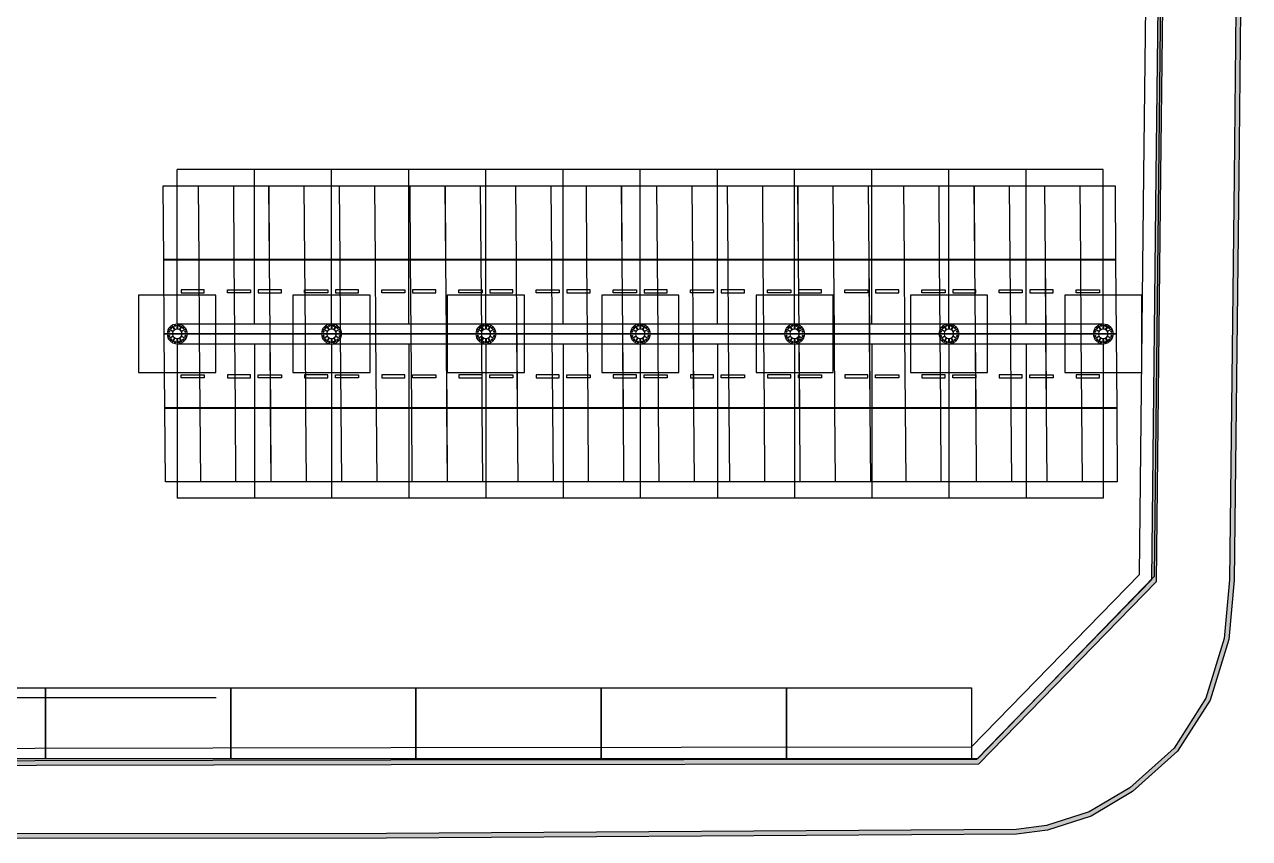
# Model space of a CAD drawing. Header units: millimetres. Extents: x 10297564 to 11610295, y -9287743 to -8409454.
# Drawn here: x 10434968 to 10474652, y -9255740 to -9229364 of the extents above; entities that cross this region are included whole.
import ezdxf

# ---------------------------------------------------------------- set-up
doc = ezdxf.new("R2010")
doc.units = ezdxf.units.MM
doc.header["$LTSCALE"] = 100
doc.layers.add('Anchor Bolt', color=2, linetype='Continuous', lineweight=0)
doc.layers.add('BasePlate', color=2, linetype='Continuous', lineweight=0)
for name, color, linetype in [('CON', 2, 'Continuous'), ('E-BACK', 8, 'Continuous'), ('L형측구', 105, 'Continuous'), ('module', 5, 'Continuous'), ('PLATE', 6, 'Continuous'), ('지적', 6, 'Continuous'), ('현황선', 4, 'Continuous')]:
    doc.layers.add(name, color=color, linetype=linetype)

# ---------------------------------------------------------------- blocks, each defined once
blk = doc.blocks.new('일반주차')
at = {"color": 8, "linetype": 'ByBlock', "ltscale": 1.8}
for p, q in [((10522570, -9706491), (10520070, -9706491)), ((10520070, -9711491), (10520070, -9706491)), ((10522570, -9711491), (10522570, -9706491)), ((10520945, -9710391), (10520195, -9710391)), ((10520195, -9710391), (10520195, -9710491)), ((10520195, -9710491), (10520945, -9710491)), ((10520945, -9710491), (10520945, -9710391)), ((10521695, -9710391), (10522445, -9710391)), ((10521695, -9710491), (10521695, -9710391)), ((10522445, -9710491), (10521695, -9710491)), ((10522445, -9710391), (10522445, -9710491)), ((10520070, -9711491), (10522570, -9711491))]:
    blk.add_line(p, q, dxfattribs=at)
blk = doc.blocks.new('ANCHOR_BOLT-PLAN-M24')
at = {"layer": 'E-BACK'}
for p, q in [((-26, 0), (26, 0)), ((-20, -4), (-18, 3)), ((0, 21), (-18, 10)), ((-18, 10), (-18, -10)), ((-13, 16), (-15, 12)), ((-13, 16), (-6, 17)), ((0, 26), (0, -26)), ((18, 10), (0, 21)), ((7, 20), (3, 19)), ((7, 20), (12, 14)), ((18, -10), (18, 10)), ((20, 4), (18, 7)), ((20, 4), (18, -3)), ((-20, -4), (-18, -7)), ((-18, -10), (0, -21)), ((-7, -20), (-12, -14)), ((-7, -20), (-3, -19)), ((0, -21), (18, -10)), ((13, -16), (6, -17)), ((13, -16), (15, -12))]:
    blk.add_line(p, q, dxfattribs=at)
for radius in [22, 12]:
    blk.add_circle((0, 0), radius, dxfattribs=at)
blk = doc.blocks.new('기초')
at = {"layer": 'BasePlate'}
for radius in [325, 159, 151]:
    blk.add_circle((10406084, -9713701), radius, dxfattribs=at)
at = {"layer": 'CON'}
blk.add_lwpolyline([(10404834, -9714951), (10407334, -9714951), (10407334, -9712451), (10404834, -9712451)], close=True, dxfattribs=at)
at = {"layer": 'PLATE'}
for points in [[(10406010, -9713560), (10405999, -9713566), (10405931, -9713447), (10405941, -9713441), (10406010, -9713560)], [(10406090, -9713542), (10406078, -9713542), (10406078, -9713405), (10406090, -9713405), (10406090, -9713542)], [(10406169, -9713566), (10406158, -9713560), (10406227, -9713441), (10406237, -9713447), (10406169, -9713566)], [(10405925, -9713695), (10405925, -9713707), (10405788, -9713707), (10405788, -9713695), (10405925, -9713695)], [(10405949, -9713616), (10405943, -9713627), (10405824, -9713558), (10405830, -9713548), (10405949, -9713616)], [(10405943, -9713775), (10405949, -9713786), (10405830, -9713854), (10405824, -9713844), (10405943, -9713775)], [(10405999, -9713836), (10406010, -9713842), (10405941, -9713961), (10405931, -9713955), (10405999, -9713836)], [(10406078, -9713860), (10406090, -9713860), (10406090, -9713997), (10406078, -9713997), (10406078, -9713860)], [(10406158, -9713842), (10406169, -9713836), (10406237, -9713955), (10406227, -9713961), (10406158, -9713842)], [(10406225, -9713627), (10406219, -9713616), (10406338, -9713548), (10406344, -9713558), (10406225, -9713627)], [(10406219, -9713786), (10406225, -9713775), (10406344, -9713844), (10406338, -9713854), (10406219, -9713786)], [(10406243, -9713707), (10406243, -9713695), (10406381, -9713695), (10406381, -9713707), (10406243, -9713707)]]:
    blk.add_lwpolyline(points, dxfattribs=at)
at = {"layer": 'Anchor Bolt'}
for p in [(10405886, -9713503), (10406012, -9713431), (10406157, -9713431), (10406282, -9713503), (10405814, -9713629), (10405814, -9713773), (10405886, -9713899), (10406282, -9713899), (10406355, -9713629), (10406355, -9713773), (10406012, -9713971), (10406157, -9713971)]:
    blk.add_blockref('ANCHOR_BOLT-PLAN-M24', p, dxfattribs=at)

msp = doc.modelspace()

# ---------------------------------------------------------------- hatches: boundary and pattern name
at = {"layer": '현황선'}
h = msp.add_hatch(color=8, dxfattribs=at)
h.dxf.hatch_style = 1
h.paths.add_polyline_path([(10413799.4, -9255420), (10412186.9, -9253411.6), (10412229.1, -9253256.6), (10446840.9, -9253189.9), (10465819.3, -9253168.9), (10471486.6, -9247347.9), (10471626.7, -9234220.8), (10471822.1, -9217898.1), (10472032.7, -9201729.5), (10463819.2, -9193912.9), (10444105.3, -9193906.1), (10440480.6, -9193831.8), (10440500.2, -9193707.8), (10442266.9, -9191693.7), (10442739.4, -9191389.7), (10443037.1, -9191370.1), (10464161.2, -9191416.2), (10465828.2, -9191525.1), (10467373.7, -9191952.2), (10468949.5, -9192653.2), (10470482, -9193729.2), (10472214.8, -9195472.5), (10473531.9, -9197609.9), (10474220.9, -9199194.3), (10474652.3, -9201693.7), (10474471.4, -9218084), (10474310.3, -9234300.5), (10474157, -9247364.1), (10473981.7, -9249287.7), (10473376.8, -9251254.1), (10472323, -9252910.8), (10470862, -9254221.4), (10469518.6, -9255013), (10468105.7, -9255471.1), (10467100.4, -9255595.2), (10446690.9, -9255724.6), (10414529.4, -9255740.4), (10414037.8, -9255563.7)])
h.paths.add_polyline_path([(10413899.7, -9255305.3), (10412375.1, -9253406.3), (10446841.1, -9253339.9), (10465882.7, -9253318.8), (10471635.9, -9247409.5), (10471776.7, -9234222.5), (10471972, -9217900), (10472183.6, -9201665.9), (10463879.2, -9193762.9), (10444106.9, -9193756.1), (10440718.3, -9193686.7), (10442365.8, -9191808.4), (10442788, -9191536.8), (10443041.8, -9191520.1), (10464156.2, -9191566.2), (10465803.1, -9191673.8), (10467322.9, -9192093.8), (10468875.2, -9192784.3), (10470385, -9193844.3), (10472096.2, -9195565.9), (10473398.6, -9197679.5), (10474076.1, -9199237.6), (10474502.2, -9201705.8), (10474321.4, -9218082.4), (10474160.3, -9234298.9), (10474007, -9247356.4), (10473833.7, -9249258.6), (10473239.4, -9251190.7), (10472207.5, -9252812.9), (10470773, -9254099.8), (10469456.6, -9254875.4), (10468073.1, -9255324), (10467090.7, -9255445.2), (10446690.4, -9255574.6), (10414555.5, -9255590.4), (10414102.5, -9255427.6)], flags=16)

# ---------------------------------------------------------------- linework, layer by layer
at = {"color": 8, "linetype": 'Continuous', "ltscale": 2}
for points in [[(10429650.3, -9250862.5), (10435650.3, -9250862.5), (10435650.3, -9253162.5), (10429650.3, -9253162.5)], [(10435650.3, -9250862.5), (10441650.3, -9250862.5), (10441650.3, -9253162.5), (10435650.3, -9253162.5)], [(10441650.3, -9250862.5), (10447650.3, -9250862.5), (10447650.3, -9253162.5), (10441650.3, -9253162.5)], [(10447650.3, -9250862.5), (10453650.3, -9250862.5), (10453650.3, -9253162.5), (10447650.3, -9253162.5)], [(10453650.3, -9250862.5), (10459650.3, -9250862.5), (10459650.3, -9253162.5), (10453650.3, -9253162.5)], [(10459650.3, -9250862.5), (10465650.3, -9250862.5), (10465650.3, -9253162.5), (10459650.3, -9253162.5)]]:
    msp.add_lwpolyline(points, close=True, dxfattribs=at)
at = {"layer": 'E-BACK', "linetype": 'Continuous'}
msp.add_line((10417491.3, -9251166.2), (10441179.2, -9251167), dxfattribs=at)
at = {"layer": 'L형측구', "color": 3}
msp.add_lwpolyline([(10474471.4, -9218084), (10474310.3, -9234300.5), (10474157, -9247364.1), (10473981.7, -9249287.7), (10473376.8, -9251254.1), (10472323, -9252910.8), (10470862, -9254221.4), (10469518.6, -9255013), (10468105.7, -9255471.1), (10467100.4, -9255595.2), (10446690.9, -9255724.6), (10414529.4, -9255740.4), (10414037.8, -9255563.7), (10413799.4, -9255420), (10412186.9, -9253411.6), (10412229.1, -9253256.6), (10446840.9, -9253189.9), (10465819.3, -9253168.9), (10471486.6, -9247347.9), (10471626.7, -9234220.8), (10471822.1, -9217898.1)], dxfattribs=at)
at = {"layer": 'module', "linetype": 'Continuous', "ltscale": 2}
for points in [[(10439461.1, -9234591.7), (10440593.6, -9234591.7), (10440611.6, -9236982.5), (10439479.1, -9236982.5), (10439461.1, -9234591.7)], [(10440603.6, -9234591.7), (10441736.1, -9234591.7), (10441754.1, -9236982.5), (10440621.6, -9236982.5), (10440603.6, -9234591.7)], [(10441746.1, -9234591.7), (10442878.6, -9234591.7), (10442896.5, -9236982.5), (10441764.1, -9236982.5), (10441746.1, -9234591.7)], [(10442888.6, -9234591.7), (10444021.1, -9234591.7), (10444039, -9236982.5), (10442906.5, -9236982.5), (10442888.6, -9234591.7)], [(10444031.1, -9234591.7), (10445163.6, -9234591.7), (10445181.5, -9236982.5), (10444049, -9236982.5), (10444031.1, -9234591.7)], [(10445173.6, -9234591.7), (10446306, -9234591.7), (10446324, -9236982.5), (10445191.5, -9236982.5), (10445173.6, -9234591.7)], [(10446316, -9234591.7), (10447448.5, -9234591.7), (10447466.5, -9236982.5), (10446334, -9236982.5), (10446316, -9234591.7)], [(10447458.5, -9234591.7), (10448591, -9234591.7), (10448609, -9236982.5), (10447476.5, -9236982.5), (10447458.5, -9234591.7)], [(10448601, -9234591.7), (10449733.5, -9234591.7), (10449751.4, -9236982.5), (10448618.9, -9236982.5), (10448601, -9234591.7)], [(10449743.5, -9234591.7), (10450876, -9234591.7), (10450893.9, -9236982.5), (10449761.4, -9236982.5), (10449743.5, -9234591.7)], [(10450886, -9234591.7), (10452018.5, -9234591.7), (10452036.4, -9236982.5), (10450903.9, -9236982.5), (10450886, -9234591.7)], [(10452028.4, -9234591.7), (10453160.9, -9234591.7), (10453178.9, -9236982.5), (10452046.4, -9236982.5), (10452028.4, -9234591.7)], [(10453170.9, -9234591.7), (10454303.4, -9234591.7), (10454321.4, -9236982.5), (10453188.9, -9236982.5), (10453170.9, -9234591.7)], [(10454313.4, -9234591.7), (10455445.9, -9234591.7), (10455463.8, -9236982.5), (10454331.4, -9236982.5), (10454313.4, -9234591.7)], [(10455455.9, -9234591.7), (10456588.4, -9234591.7), (10456606.3, -9236982.5), (10455473.8, -9236982.5), (10455455.9, -9234591.7)], [(10456598.4, -9234591.7), (10457730.9, -9234591.7), (10457748.8, -9236982.5), (10456616.3, -9236982.5), (10456598.4, -9234591.7)], [(10457740.9, -9234591.7), (10458873.3, -9234591.7), (10458891.3, -9236982.5), (10457758.8, -9236982.5), (10457740.9, -9234591.7)], [(10458883.3, -9234591.7), (10460015.8, -9234591.7), (10460033.8, -9236982.5), (10458901.3, -9236982.5), (10458883.3, -9234591.7)], [(10460025.8, -9234591.7), (10461158.3, -9234591.7), (10461176.3, -9236982.5), (10460043.8, -9236982.5), (10460025.8, -9234591.7)], [(10461168.3, -9234591.7), (10462300.8, -9234591.7), (10462318.7, -9236982.5), (10461186.2, -9236982.5), (10461168.3, -9234591.7)], [(10462310.8, -9234591.7), (10463443.3, -9234591.7), (10463461.2, -9236982.5), (10462328.7, -9236982.5), (10462310.8, -9234591.7)], [(10463453.3, -9234591.7), (10464585.8, -9234591.7), (10464603.7, -9236982.5), (10463471.2, -9236982.5), (10463453.3, -9234591.7)], [(10464595.7, -9234591.7), (10465728.2, -9234591.7), (10465746.2, -9236982.5), (10464613.7, -9236982.5), (10464595.7, -9234591.7)], [(10465738.2, -9234591.7), (10466870.7, -9234591.7), (10466888.7, -9236982.5), (10465756.2, -9236982.5), (10465738.2, -9234591.7)], [(10466880.7, -9234591.7), (10468013.2, -9234591.7), (10468031.1, -9236982.5), (10466898.7, -9236982.5), (10466880.7, -9234591.7)], [(10468023.2, -9234591.7), (10469155.7, -9234591.7), (10469173.6, -9236982.5), (10468041.1, -9236982.5), (10468023.2, -9234591.7)], [(10469165.7, -9234591.7), (10470298.2, -9234591.7), (10470316.1, -9236982.5), (10469183.6, -9236982.5), (10469165.7, -9234591.7)], [(10439479.2, -9236992.2), (10440611.7, -9236992.2), (10440629.6, -9239383), (10439497.1, -9239383), (10439479.2, -9236992.2)], [(10440621.6, -9236992.2), (10441754.1, -9236992.2), (10441772.1, -9239383), (10440639.6, -9239383), (10440621.6, -9236992.2)], [(10441764.1, -9236992.2), (10442896.6, -9236992.2), (10442914.6, -9239383), (10441782.1, -9239383), (10441764.1, -9236992.2)], [(10442906.6, -9236992.2), (10444039.1, -9236992.2), (10444057, -9239383), (10442924.6, -9239383), (10442906.6, -9236992.2)], [(10444049.1, -9236992.2), (10445181.6, -9236992.2), (10445199.5, -9239383), (10444067, -9239383), (10444049.1, -9236992.2)], [(10445191.6, -9236992.2), (10446324.1, -9236992.2), (10446342, -9239383), (10445209.5, -9239383), (10445191.6, -9236992.2)], [(10446334.1, -9236992.2), (10447466.5, -9236992.2), (10447484.5, -9239383), (10446352, -9239383), (10446334.1, -9236992.2)], [(10447476.5, -9236992.2), (10448609, -9236992.2), (10448627, -9239383), (10447494.5, -9239383), (10447476.5, -9236992.2)], [(10448619, -9236992.2), (10449751.5, -9236992.2), (10449769.5, -9239383), (10448637, -9239383), (10448619, -9236992.2)], [(10449761.5, -9236992.2), (10450894, -9236992.2), (10450911.9, -9239383), (10449779.5, -9239383), (10449761.5, -9236992.2)], [(10450904, -9236992.2), (10452036.5, -9236992.2), (10452054.4, -9239383), (10450921.9, -9239383), (10450904, -9236992.2)], [(10452046.5, -9236992.2), (10453179, -9236992.2), (10453196.9, -9239383), (10452064.4, -9239383), (10452046.5, -9236992.2)], [(10453188.9, -9236992.2), (10454321.4, -9236992.2), (10454339.4, -9239383), (10453206.9, -9239383), (10453188.9, -9236992.2)], [(10454331.4, -9236992.2), (10455463.9, -9236992.2), (10455481.9, -9239383), (10454349.4, -9239383), (10454331.4, -9236992.2)], [(10455473.9, -9236992.2), (10456606.4, -9236992.2), (10456624.3, -9239383), (10455491.9, -9239383), (10455473.9, -9236992.2)], [(10456616.4, -9236992.2), (10457748.9, -9236992.2), (10457766.8, -9239383), (10456634.3, -9239383), (10456616.4, -9236992.2)], [(10457758.9, -9236992.2), (10458891.4, -9236992.2), (10458909.3, -9239383), (10457776.8, -9239383), (10457758.9, -9236992.2)], [(10458901.4, -9236992.2), (10460033.8, -9236992.2), (10460051.8, -9239383), (10458919.3, -9239383), (10458901.4, -9236992.2)], [(10460043.8, -9236992.2), (10461176.3, -9236992.2), (10461194.3, -9239383), (10460061.8, -9239383), (10460043.8, -9236992.2)], [(10461186.3, -9236992.2), (10462318.8, -9236992.2), (10462336.8, -9239383), (10461204.3, -9239383), (10461186.3, -9236992.2)], [(10462328.8, -9236992.2), (10463461.3, -9236992.2), (10463479.2, -9239383), (10462346.8, -9239383), (10462328.8, -9236992.2)], [(10463471.3, -9236992.2), (10464603.8, -9236992.2), (10464621.7, -9239383), (10463489.2, -9239383), (10463471.3, -9236992.2)], [(10464613.8, -9236992.2), (10465746.3, -9236992.2), (10465764.2, -9239383), (10464631.7, -9239383), (10464613.8, -9236992.2)], [(10465756.2, -9236992.2), (10466888.7, -9236992.2), (10466906.7, -9239383), (10465774.2, -9239383), (10465756.2, -9236992.2)], [(10466898.7, -9236992.2), (10468031.2, -9236992.2), (10468049.2, -9239383), (10466916.7, -9239383), (10466898.7, -9236992.2)], [(10468041.2, -9236992.2), (10469173.7, -9236992.2), (10469191.6, -9239383), (10468059.2, -9239383), (10468041.2, -9236992.2)], [(10469183.7, -9236992.2), (10470316.2, -9236992.2), (10470334.1, -9239383), (10469201.6, -9239383), (10469183.7, -9236992.2)], [(10439497.2, -9239392.7), (10440629.7, -9239392.7), (10440647.6, -9241783.5), (10439515.1, -9241783.5), (10439497.2, -9239392.7)], [(10440639.7, -9239392.7), (10441772.2, -9239392.7), (10441790.1, -9241783.5), (10440657.6, -9241783.5), (10440639.7, -9239392.7)], [(10441782.1, -9239392.7), (10442914.6, -9239392.7), (10442932.6, -9241783.5), (10441800.1, -9241783.5), (10441782.1, -9239392.7)], [(10442924.6, -9239392.7), (10444057.1, -9239392.7), (10444075.1, -9241783.5), (10442942.6, -9241783.5), (10442924.6, -9239392.7)], [(10444067.1, -9239392.7), (10445199.6, -9239392.7), (10445217.5, -9241783.5), (10444085.1, -9241783.5), (10444067.1, -9239392.7)], [(10445209.6, -9239392.7), (10446342.1, -9239392.7), (10446360, -9241783.5), (10445227.5, -9241783.5), (10445209.6, -9239392.7)], [(10446352.1, -9239392.7), (10447484.6, -9239392.7), (10447502.5, -9241783.5), (10446370, -9241783.5), (10446352.1, -9239392.7)], [(10447494.6, -9239392.7), (10448627, -9239392.7), (10448645, -9241783.5), (10447512.5, -9241783.5), (10447494.6, -9239392.7)], [(10448637, -9239392.7), (10449769.5, -9239392.7), (10449787.5, -9241783.5), (10448655, -9241783.5), (10448637, -9239392.7)], [(10449779.5, -9239392.7), (10450912, -9239392.7), (10450930, -9241783.5), (10449797.5, -9241783.5), (10449779.5, -9239392.7)], [(10450922, -9239392.7), (10452054.5, -9239392.7), (10452072.4, -9241783.5), (10450940, -9241783.5), (10450922, -9239392.7)], [(10452064.5, -9239392.7), (10453197, -9239392.7), (10453214.9, -9241783.5), (10452082.4, -9241783.5), (10452064.5, -9239392.7)], [(10453207, -9239392.7), (10454339.5, -9239392.7), (10454357.4, -9241783.5), (10453224.9, -9241783.5), (10453207, -9239392.7)], [(10454349.5, -9239392.7), (10455481.9, -9239392.7), (10455499.9, -9241783.5), (10454367.4, -9241783.5), (10454349.5, -9239392.7)], [(10455491.9, -9239392.7), (10456624.4, -9239392.7), (10456642.4, -9241783.5), (10455509.9, -9241783.5), (10455491.9, -9239392.7)], [(10456634.4, -9239392.7), (10457766.9, -9239392.7), (10457784.8, -9241783.5), (10456652.4, -9241783.5), (10456634.4, -9239392.7)], [(10457776.9, -9239392.7), (10458909.4, -9239392.7), (10458927.3, -9241783.5), (10457794.8, -9241783.5), (10457776.9, -9239392.7)], [(10458919.4, -9239392.7), (10460051.9, -9239392.7), (10460069.8, -9241783.5), (10458937.3, -9241783.5), (10458919.4, -9239392.7)], [(10460061.9, -9239392.7), (10461194.3, -9239392.7), (10461212.3, -9241783.5), (10460079.8, -9241783.5), (10460061.9, -9239392.7)], [(10461204.3, -9239392.7), (10462336.8, -9239392.7), (10462354.8, -9241783.5), (10461222.3, -9241783.5), (10461204.3, -9239392.7)], [(10462346.8, -9239392.7), (10463479.3, -9239392.7), (10463497.3, -9241783.5), (10462364.8, -9241783.5), (10462346.8, -9239392.7)], [(10463489.3, -9239392.7), (10464621.8, -9239392.7), (10464639.7, -9241783.5), (10463507.3, -9241783.5), (10463489.3, -9239392.7)], [(10464631.8, -9239392.7), (10465764.3, -9239392.7), (10465782.2, -9241783.5), (10464649.7, -9241783.5), (10464631.8, -9239392.7)], [(10465774.3, -9239392.7), (10466906.8, -9239392.7), (10466924.7, -9241783.5), (10465792.2, -9241783.5), (10465774.3, -9239392.7)], [(10466916.8, -9239392.7), (10468049.2, -9239392.7), (10468067.2, -9241783.5), (10466934.7, -9241783.5), (10466916.8, -9239392.7)], [(10468059.2, -9239392.7), (10469191.7, -9239392.7), (10469209.7, -9241783.5), (10468077.2, -9241783.5), (10468059.2, -9239392.7)], [(10469201.7, -9239392.7), (10470334.2, -9239392.7), (10470352.1, -9241783.5), (10469219.7, -9241783.5), (10469201.7, -9239392.7)], [(10439515.2, -9241793.2), (10440647.7, -9241793.2), (10440665.6, -9244184), (10439533.2, -9244184), (10439515.2, -9241793.2)], [(10440657.7, -9241793.2), (10441790.2, -9241793.2), (10441808.1, -9244184), (10440675.6, -9244184), (10440657.7, -9241793.2)], [(10441800.2, -9241793.2), (10442932.7, -9241793.2), (10442950.6, -9244184), (10441818.1, -9244184), (10441800.2, -9241793.2)], [(10442942.7, -9241793.2), (10444075.1, -9241793.2), (10444093.1, -9244184), (10442960.6, -9244184), (10442942.7, -9241793.2)], [(10444085.1, -9241793.2), (10445217.6, -9241793.2), (10445235.6, -9244184), (10444103.1, -9244184), (10444085.1, -9241793.2)], [(10445227.6, -9241793.2), (10446360.1, -9241793.2), (10446378, -9244184), (10445245.6, -9244184), (10445227.6, -9241793.2)], [(10446370.1, -9241793.2), (10447502.6, -9241793.2), (10447520.5, -9244184), (10446388, -9244184), (10446370.1, -9241793.2)], [(10447512.6, -9241793.2), (10448645.1, -9241793.2), (10448663, -9244184), (10447530.5, -9244184), (10447512.6, -9241793.2)], [(10448655.1, -9241793.2), (10449787.5, -9241793.2), (10449805.5, -9244184), (10448673, -9244184), (10448655.1, -9241793.2)], [(10449797.5, -9241793.2), (10450930, -9241793.2), (10450948, -9244184), (10449815.5, -9244184), (10449797.5, -9241793.2)], [(10450940, -9241793.2), (10452072.5, -9241793.2), (10452090.5, -9244184), (10450958, -9244184), (10450940, -9241793.2)], [(10452082.5, -9241793.2), (10453215, -9241793.2), (10453232.9, -9244184), (10452100.5, -9244184), (10452082.5, -9241793.2)], [(10453225, -9241793.2), (10454357.5, -9241793.2), (10454375.4, -9244184), (10453242.9, -9244184), (10453225, -9241793.2)], [(10454367.5, -9241793.2), (10455500, -9241793.2), (10455517.9, -9244184), (10454385.4, -9244184), (10454367.5, -9241793.2)], [(10455510, -9241793.2), (10456642.4, -9241793.2), (10456660.4, -9244184), (10455527.9, -9244184), (10455510, -9241793.2)], [(10456652.4, -9241793.2), (10457784.9, -9241793.2), (10457802.9, -9244184), (10456670.4, -9244184), (10456652.4, -9241793.2)], [(10457794.9, -9241793.2), (10458927.4, -9241793.2), (10458945.3, -9244184), (10457812.9, -9244184), (10457794.9, -9241793.2)], [(10458937.4, -9241793.2), (10460069.9, -9241793.2), (10460087.8, -9244184), (10458955.3, -9244184), (10458937.4, -9241793.2)], [(10460079.9, -9241793.2), (10461212.4, -9241793.2), (10461230.3, -9244184), (10460097.8, -9244184), (10460079.9, -9241793.2)], [(10461222.4, -9241793.2), (10462354.8, -9241793.2), (10462372.8, -9244184), (10461240.3, -9244184), (10461222.4, -9241793.2)], [(10462364.8, -9241793.2), (10463497.3, -9241793.2), (10463515.3, -9244184), (10462382.8, -9244184), (10462364.8, -9241793.2)], [(10463507.3, -9241793.2), (10464639.8, -9241793.2), (10464657.8, -9244184), (10463525.3, -9244184), (10463507.3, -9241793.2)], [(10464649.8, -9241793.2), (10465782.3, -9241793.2), (10465800.2, -9244184), (10464667.8, -9244184), (10464649.8, -9241793.2)], [(10465792.3, -9241793.2), (10466924.8, -9241793.2), (10466942.7, -9244184), (10465810.2, -9244184), (10465792.3, -9241793.2)], [(10466934.8, -9241793.2), (10468067.3, -9241793.2), (10468085.2, -9244184), (10466952.7, -9244184), (10466934.8, -9241793.2)], [(10468077.3, -9241793.2), (10469209.7, -9241793.2), (10469227.7, -9244184), (10468095.2, -9244184), (10468077.3, -9241793.2)], [(10469219.7, -9241793.2), (10470352.2, -9241793.2), (10470370.2, -9244184), (10469237.7, -9244184), (10469219.7, -9241793.2)]]:
    msp.add_lwpolyline(points, dxfattribs=at)
at = {"layer": '지적'}
msp.add_lwpolyline([(10399740, -9253162.5), (10400363.6, -9205752.3), (10415359.2, -9205679.3), (10415478.2, -9193848.3), (10463808.1, -9193867.2), (10472059.7, -9201675.3), (10471563.6, -9247253.3), (10465835.6, -9253162.5), (10399740, -9253162.5)], close=True, dxfattribs=at)
at = {"layer": '현황선', "color": 3}
for points in [[(10412229.1, -9253256.6), (10412228.3, -9252856.6), (10446840.3, -9252789.9), (10465650.3, -9252769.1), (10471088.3, -9247183.5), (10471226.7, -9234216.3), (10471422.1, -9217893.1), (10471630.5, -9201898.8), (10463659.2, -9194312.9), (10444101.1, -9194306.1), (10440472.4, -9194231.8), (10440480.6, -9193831.8)], [(10474321.4, -9218082.4), (10474160.3, -9234298.9), (10474007, -9247356.4), (10473833.7, -9249258.6), (10473239.4, -9251190.7), (10472207.5, -9252812.9), (10470773, -9254099.8), (10469456.6, -9254875.4), (10468073.1, -9255324), (10467090.7, -9255445.2), (10446690.4, -9255574.6), (10414555.5, -9255590.4), (10414102.5, -9255427.6), (10413899.7, -9255305.3), (10412375.1, -9253406.3), (10446841.1, -9253339.9), (10465882.7, -9253318.8), (10471635.9, -9247409.5), (10471776.7, -9234222.5), (10471972, -9217900)]]:
    msp.add_lwpolyline(points, dxfattribs=at)

# ---------------------------------------------------------------- block references
at = {"linetype": 'Continuous'}
for name, p in [('일반주차', (-80153.9, 472428)), ('일반주차', (-77653.9, 472428)), ('일반주차', (-75153.9, 472428)), ('일반주차', (-72653.9, 472428)), ('일반주차', (-70153.9, 472428)), ('일반주차', (-67653.9, 472428)), ('일반주차', (-65153.9, 472428)), ('일반주차', (-62653.9, 472428)), ('일반주차', (-60153.9, 472428)), ('일반주차', (-57653.9, 472428)), ('일반주차', (-55153.9, 472428)), ('일반주차', (-52653.9, 472428)), ('기초', (33831.6, 474313.1)), ('기초', (38831.6, 474313.1)), ('기초', (43831.6, 474313.1)), ('기초', (48831.6, 474313.1)), ('기초', (53831.6, 474313.1)), ('기초', (58831.6, 474313.1)), ('기초', (63831.6, 474313.1))]:
    msp.add_blockref(name, p, dxfattribs=at)
at = {"linetype": 'Continuous', "xscale": -1, "rotation": 180}
for p in [(-80153.9, -18951203.7), (-77653.9, -18951203.7), (-75153.9, -18951203.7), (-72653.9, -18951203.7), (-70153.9, -18951203.7), (-67653.9, -18951203.7), (-65153.9, -18951203.7), (-62653.9, -18951203.7), (-60153.9, -18951203.7), (-57653.9, -18951203.7), (-55153.9, -18951203.7), (-52653.9, -18951203.7)]:
    msp.add_blockref('일반주차', p, dxfattribs=at)

doc.saveas('drawing.dxf')
